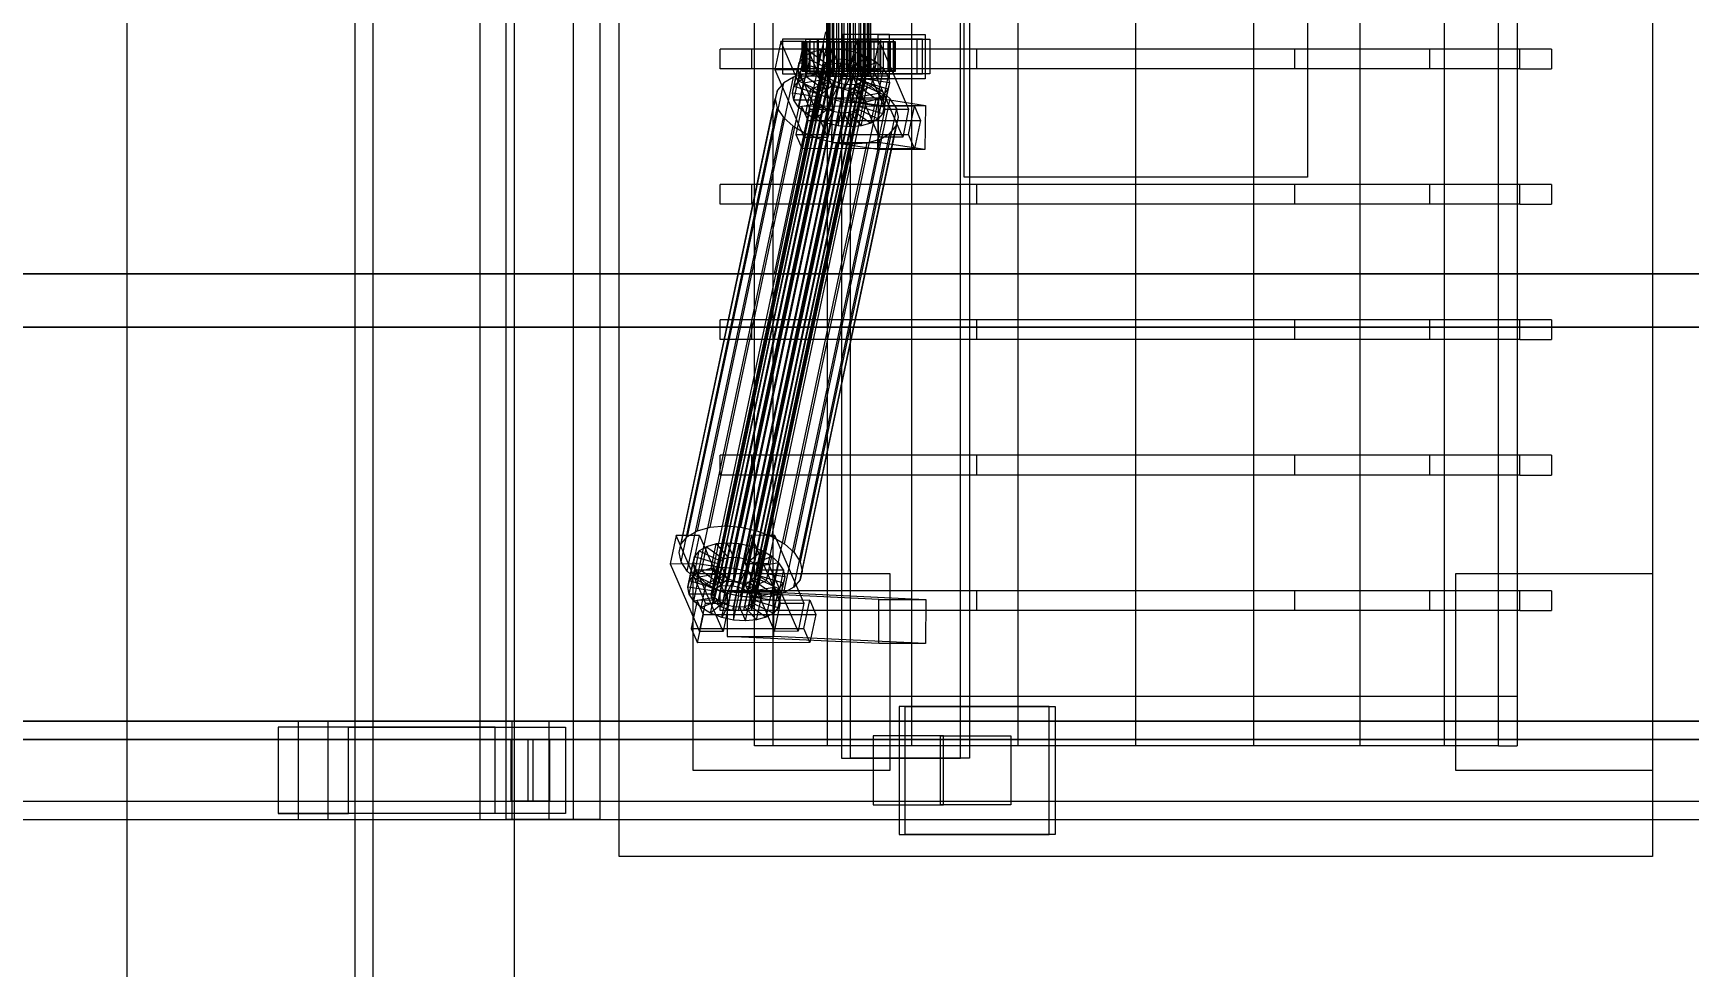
# Model space of a CAD drawing. Header units: millimetres. Extents: x -1970 to 34302, y -65268 to 6837.
# Drawn here: x 9081 to 9754, y -18510 to -18130 of the extents above; entities that cross this region are included whole.
import ezdxf

# ---------------------------------------------------------------- set-up
doc = ezdxf.new("R2010")
doc.units = ezdxf.units.MM
for name, color, linetype, lineweight in [('COTAS_O', 1, 'Continuous', 0), ('superior_C01', 7, 'Continuous', 0), ('superior_mezcladora', 7, 'Continuous', 0)]:
    doc.layers.add(name, color=color, linetype=linetype, lineweight=lineweight)
doc.dimstyles.new('R19_100', dxfattribs={"dimtxt": 250, "dimasz": 150, "dimexe": 150, "dimexo": 80, "dimgap": 100, "dimtad": 1, "dimtih": 1, "dimtoh": 1, "dimdsep": 46, "dimcen": 0.09, "dimadec": 0, "dimazin": 0, "dimtfac": 1, "dimtdec": 4, "dimtofl": 0, "dimtmove": 0, "dimatfit": 3, "dimfxl": 1, "dimtolj": 1, "dimtzin": 0, "dimarcsym": 0})

# ---------------------------------------------------------------- blocks, each defined once
blk = doc.blocks.new('*D29')
at = {"layer": 'COTAS_O', "color": 0, "lineweight": -2, "transparency": 16777216}
for p, q in [((10489.53, -17350), (9719.53, -17350)), ((9869.53, -18500), (9869.53, -17500)), ((10489.53, -18650), (9719.53, -18650))]:
    blk.add_line(p, q, dxfattribs=at)
at = {"layer": 'COTAS_O', "color": 0, "transparency": 16777216}
for points in [[(9844.53, -17500), (9894.53, -17500), (9869.53, -17350)], [(9844.53, -18500), (9894.53, -18500), (9869.53, -18650)]]:
    blk.add_solid(points, dxfattribs=at)
at = {"layer": 'Defpoints', "color": 0, "transparency": 16777216}
for p in [(9869.53, -17350), (10569.53, -17350), (10569.53, -18650)]:
    blk.add_point(p, dxfattribs=at)

msp = doc.modelspace()

# ---------------------------------------------------------------- linework, layer by layer
at = {"layer": 'superior_C01'}
for p, q in [((9262.874, -17550), (9262.874, -18450)), ((9273.527, -18450), (9273.527, -17550)), ((9300.976, -18450), (9300.976, -17550)), ((9311.629, -17550), (9311.629, -18450)), ((9409.864, -17575), (9409.864, -18425)), ((9413.516, -18425), (9413.516, -17575)), ((9458.254, -18425), (9458.254, -17575)), ((9461.906, -17575), (9461.906, -18425)), ((9403.884, -18148), (9403.884, -17852)), ((9404.08, -18148), (9404.08, -17852)), ((9404.301, -18148), (9404.301, -17852)), ((9404.875, -18148), (9404.875, -17852)), ((9405.302, -18148), (9405.302, -17852)), ((9406.215, -18148), (9406.215, -17852)), ((9406.819, -18148), (9406.819, -17852)), ((9408.009, -18148), (9408.009, -17852)), ((9408.749, -18148), (9408.749, -17852)), ((9410.135, -18148), (9410.135, -17852)), ((9410.96, -18148), (9410.96, -17852)), ((9412.447, -18148), (9412.447, -17852)), ((9413.301, -18148), (9413.301, -17852)), ((9414.788, -18148), (9414.788, -17852)), ((9415.614, -18148), (9415.614, -17852)), ((9416.999, -18148), (9416.999, -17852)), ((9417.739, -18148), (9417.739, -17852)), ((9418.929, -18148), (9418.929, -17852)), ((9419.533, -18148), (9419.533, -17852)), ((9420.446, -18148), (9420.446, -17852)), ((9420.873, -18148), (9420.873, -17852)), ((9421.447, -17852), (9421.447, -18148)), ((9421.668, -18148), (9421.668, -17852)), ((9421.864, -18148), (9421.864, -17852)), ((9403.327, -18130), (9382.488, -18228.298)), ((9384.305, -18228.298), (9405.143, -18130)), ((9385.168, -18133.859), (9382.737, -18145.327)), ((9394.694, -18133.847), (9385.168, -18133.859)), ((9397.167, -18161.391), (9385.168, -18133.859)), ((9395.395, -18133), (9385.87, -18133)), ((9385.87, -18133), (9385.87, -18147)), ((9400.48, -18133), (9385.87, -18133)), ((9392.262, -18145.315), (9394.694, -18133.847)), ((9394.309, -18134), (9393.896, -18134)), ((9393.896, -18134), (9403.884, -18134)), ((9393.896, -18146), (9393.896, -18134)), ((9393.896, -18134), (9394.776, -18134)), ((9395.987, -18134), (9394.309, -18134)), ((9394.309, -18134), (9404.08, -18134)), ((9394.309, -18146), (9394.309, -18134)), ((9394.694, -18133.847), (9406.693, -18161.379)), ((9394.776, -18134), (9404.301, -18134)), ((9394.776, -18146), (9394.776, -18134)), ((9394.776, -18134), (9396.889, -18134)), ((9395.395, -18147), (9395.395, -18133)), ((9395.395, -18133), (9410.006, -18133)), ((9398.817, -18134), (9395.987, -18134)), ((9395.987, -18134), (9404.875, -18134)), ((9395.987, -18146), (9395.987, -18134)), ((9396.889, -18134), (9405.302, -18134)), ((9396.889, -18146), (9396.889, -18134)), ((9396.889, -18134), (9400.092, -18134)), ((9442.736, -18133), (9397.014, -18133)), ((9397.014, -18133), (9397.014, -18147)), ((9400.057, -18133), (9397.014, -18133)), ((9402.604, -18134), (9398.817, -18134)), ((9398.817, -18134), (9406.215, -18134)), ((9398.817, -18146), (9398.817, -18134)), ((9400.057, -18147), (9400.057, -18133)), ((9400.057, -18133), (9445.78, -18133)), ((9400.092, -18134), (9406.819, -18134)), ((9400.092, -18146), (9400.092, -18134)), ((9400.092, -18134), (9404.166, -18134)), ((9400.48, -18147), (9400.48, -18133)), ((9400.48, -18133), (9410.006, -18133)), ((9405.998, -18136.948), (9401.476, -18137.325)), ((9407.091, -18134), (9402.604, -18134)), ((9402.604, -18134), (9408.009, -18134)), ((9402.604, -18146), (9402.604, -18134)), ((9403.884, -18134), (9404.08, -18134)), ((9403.884, -18134), (9403.884, -18146)), ((9404.301, -18134), (9403.884, -18134)), ((9403.914, -18146.777), (9405.998, -18136.948)), ((9404.08, -18134), (9404.875, -18134)), ((9404.08, -18134), (9404.08, -18146)), ((9404.166, -18134), (9408.749, -18134)), ((9404.166, -18146), (9404.166, -18134)), ((9404.166, -18134), (9408.833, -18134)), ((9404.301, -18134), (9404.301, -18146)), ((9405.302, -18134), (9404.301, -18134)), ((9404.875, -18134), (9406.215, -18134)), ((9404.875, -18134), (9404.875, -18146)), ((9405.302, -18134), (9405.302, -18146)), ((9406.819, -18134), (9405.302, -18134)), ((9410.844, -18137.313), (9405.998, -18136.948)), ((9405.998, -18136.948), (9408.498, -18142.683)), ((9406.215, -18134), (9408.009, -18134)), ((9406.215, -18134), (9406.215, -18146)), ((9406.819, -18134), (9406.819, -18146)), ((9408.749, -18134), (9406.819, -18134)), ((9411.972, -18134), (9407.091, -18134)), ((9407.091, -18134), (9410.135, -18134)), ((9407.091, -18146), (9407.091, -18134)), ((9408.009, -18134), (9410.135, -18134)), ((9408.009, -18134), (9408.009, -18146)), ((9408.749, -18134), (9408.749, -18146)), ((9410.96, -18134), (9408.749, -18134)), ((9408.76, -18147.143), (9410.844, -18137.313)), ((9408.833, -18134), (9410.96, -18134)), ((9408.833, -18146), (9408.833, -18134)), ((9408.833, -18134), (9413.776, -18134)), ((9410.006, -18133), (9410.006, -18147)), ((9410.135, -18134), (9412.447, -18134)), ((9410.135, -18134), (9410.135, -18146)), ((9429.4, -18131), (9410.349, -18131)), ((9410.349, -18131), (9410.349, -18149)), ((9424.838, -18131), (9410.349, -18131)), ((9410.844, -18137.313), (9410.793, -18142.856)), ((9415.683, -18138.396), (9410.844, -18137.313)), ((9410.96, -18134), (9410.96, -18146)), ((9413.301, -18134), (9410.96, -18134)), ((9416.915, -18134), (9411.972, -18134)), ((9411.972, -18134), (9412.447, -18134)), ((9411.972, -18146), (9411.972, -18134)), ((9412.447, -18134), (9414.788, -18134)), ((9412.447, -18134), (9412.447, -18146)), ((9415.65, -18133.821), (9413.219, -18145.289)), ((9413.776, -18134), (9413.301, -18134)), ((9413.301, -18134), (9413.301, -18146)), ((9415.614, -18134), (9413.301, -18134)), ((9413.776, -18146), (9413.776, -18134)), ((9413.776, -18134), (9418.657, -18134)), ((9416.915, -18134), (9414.788, -18134)), ((9414.788, -18134), (9416.999, -18134)), ((9414.788, -18134), (9414.788, -18146)), ((9418.657, -18134), (9415.614, -18134)), ((9415.614, -18134), (9415.614, -18146)), ((9417.739, -18134), (9415.614, -18134)), ((9425.175, -18133.809), (9415.65, -18133.821)), ((9427.649, -18161.353), (9415.65, -18133.821)), ((9425.877, -18133), (9416.352, -18133)), ((9416.352, -18133), (9416.352, -18147)), ((9430.962, -18133), (9416.352, -18133)), ((9421.582, -18134), (9416.915, -18134)), ((9416.915, -18146), (9416.915, -18134)), ((9421.582, -18134), (9416.999, -18134)), ((9416.999, -18134), (9418.929, -18134)), ((9416.999, -18134), (9416.999, -18146)), ((9423.145, -18134), (9417.739, -18134)), ((9417.739, -18134), (9417.739, -18146)), ((9419.533, -18134), (9417.739, -18134)), ((9418.657, -18146), (9418.657, -18134)), ((9418.657, -18134), (9423.145, -18134)), ((9425.656, -18134), (9418.929, -18134)), ((9418.929, -18134), (9420.446, -18134)), ((9418.929, -18134), (9418.929, -18146)), ((9426.932, -18134), (9419.533, -18134)), ((9419.533, -18134), (9419.533, -18146)), ((9420.873, -18134), (9419.533, -18134)), ((9428.859, -18134), (9420.446, -18134)), ((9420.446, -18134), (9421.447, -18134)), ((9420.446, -18134), (9420.446, -18146)), ((9429.761, -18134), (9420.873, -18134)), ((9420.873, -18134), (9420.873, -18146)), ((9421.668, -18134), (9420.873, -18134)), ((9421.447, -18134), (9430.973, -18134)), ((9421.447, -18146), (9421.447, -18134)), ((9421.447, -18134), (9421.864, -18134)), ((9425.656, -18134), (9421.582, -18134)), ((9421.582, -18146), (9421.582, -18134)), ((9431.44, -18134), (9421.668, -18134)), ((9421.668, -18134), (9421.668, -18146)), ((9421.864, -18134), (9421.668, -18134)), ((9431.853, -18134), (9421.864, -18134)), ((9421.864, -18134), (9421.864, -18146)), ((9422.744, -18145.277), (9425.175, -18133.809)), ((9423.145, -18146), (9423.145, -18134)), ((9423.145, -18134), (9426.932, -18134)), ((9424.838, -18149), (9424.838, -18131)), ((9424.838, -18131), (9443.889, -18131)), ((9425.175, -18133.809), (9437.174, -18161.341)), ((9428.859, -18134), (9425.656, -18134)), ((9425.656, -18146), (9425.656, -18134)), ((9425.877, -18147), (9425.877, -18133)), ((9425.877, -18133), (9440.487, -18133)), ((9426.932, -18146), (9426.932, -18134)), ((9426.932, -18134), (9429.761, -18134)), ((9430.973, -18134), (9428.859, -18134)), ((9428.859, -18146), (9428.859, -18134)), ((9429.4, -18149), (9429.4, -18131)), ((9429.4, -18131), (9443.889, -18131)), ((9429.761, -18146), (9429.761, -18134)), ((9429.761, -18134), (9431.44, -18134)), ((9430.962, -18147), (9430.962, -18133)), ((9430.962, -18133), (9440.487, -18133)), ((9430.973, -18134), (9430.973, -18146)), ((9431.853, -18134), (9430.973, -18134)), ((9431.44, -18146), (9431.44, -18134)), ((9431.44, -18134), (9431.853, -18134)), ((9431.853, -18146), (9431.853, -18134)), ((9440.487, -18133), (9440.487, -18147)), ((9442.736, -18147), (9442.736, -18133)), ((9442.736, -18133), (9445.78, -18133)), ((9443.889, -18131), (9443.889, -18149)), ((9445.78, -18133), (9445.78, -18147)), ((9357.223, -18357.434), (9402.546, -18143.635)), ((9358.119, -18356.363), (9403.442, -18142.565)), ((9359.537, -18355.541), (9404.86, -18141.742)), ((9361.38, -18355.022), (9406.703, -18141.224)), ((9363.522, -18354.844), (9408.845, -18141.045)), ((9365.818, -18355.017), (9411.141, -18141.218)), ((9368.11, -18355.53), (9413.433, -18141.731)), ((9370.243, -18356.348), (9415.566, -18142.549)), ((9372.071, -18357.415), (9417.394, -18143.617)), ((9390.615, -18152.246), (9392.699, -18142.416)), ((9392.699, -18142.416), (9392.036, -18145.047)), ((9392.508, -18149.985), (9394.591, -18140.156)), ((9394.591, -18140.156), (9392.699, -18142.416)), ((9392.699, -18142.416), (9402.198, -18145.274)), ((9397.585, -18138.419), (9394.591, -18140.156)), ((9394.591, -18140.156), (9403.095, -18144.203)), ((9395.501, -18148.249), (9397.585, -18138.419)), ((9401.476, -18137.325), (9397.585, -18138.419)), ((9397.585, -18138.419), (9404.513, -18143.38)), ((9399.392, -18147.155), (9401.476, -18137.325)), ((9401.476, -18137.325), (9406.356, -18142.862)), ((9402.546, -18143.635), (9402.232, -18144.881)), ((9404.513, -18143.38), (9402.429, -18153.21)), ((9403.442, -18142.565), (9402.546, -18143.635)), ((9403.095, -18144.203), (9404.513, -18143.38)), ((9404.86, -18141.742), (9403.442, -18142.565)), ((9406.356, -18142.862), (9404.272, -18152.692)), ((9404.513, -18143.38), (9406.356, -18142.862)), ((9406.703, -18141.224), (9404.86, -18141.742)), ((9406.356, -18142.862), (9408.498, -18142.683)), ((9408.498, -18142.683), (9406.414, -18152.513)), ((9408.845, -18141.045), (9406.703, -18141.224)), ((9408.498, -18142.683), (9410.793, -18142.856)), ((9410.793, -18142.856), (9408.709, -18152.686)), ((9411.141, -18141.218), (9408.845, -18141.045)), ((9410.793, -18142.856), (9413.086, -18143.369)), ((9413.086, -18143.369), (9411.002, -18153.199)), ((9413.433, -18141.731), (9411.141, -18141.218)), ((9415.683, -18138.396), (9413.086, -18143.369)), ((9413.086, -18143.369), (9415.219, -18144.188)), ((9415.566, -18142.549), (9413.433, -18141.731)), ((9413.6, -18148.226), (9415.683, -18138.396)), ((9420.187, -18140.123), (9415.219, -18144.188)), ((9417.394, -18143.617), (9415.566, -18142.549)), ((9420.187, -18140.123), (9415.683, -18138.396)), ((9424.046, -18142.377), (9417.047, -18145.255)), ((9418.793, -18144.861), (9417.394, -18143.617)), ((9418.103, -18149.953), (9420.187, -18140.123)), ((9424.046, -18142.377), (9420.187, -18140.123)), ((9421.963, -18152.207), (9424.046, -18142.377)), ((9427, -18145.003), (9424.046, -18142.377)), ((9347.3, -18334.981), (9386.371, -18150.672)), ((9351.301, -18332.659), (9390.373, -18148.35)), ((9356.502, -18331.197), (9395.574, -18146.887)), ((9356.909, -18358.68), (9402.232, -18144.881)), ((9357.199, -18360.017), (9402.522, -18146.218)), ((9358.073, -18361.352), (9403.396, -18147.554)), ((9359.473, -18362.596), (9404.795, -18148.798)), ((9361.301, -18363.664), (9406.624, -18149.865)), ((9362.548, -18330.692), (9401.62, -18146.383)), ((9363.434, -18364.482), (9408.757, -18150.683)), ((9369.027, -18331.181), (9408.098, -18146.872)), ((9372.007, -18364.471), (9417.33, -18150.672)), ((9373.425, -18363.648), (9418.748, -18149.85)), ((9373.471, -18358.659), (9418.793, -18144.861)), ((9374.321, -18362.578), (9419.644, -18148.779)), ((9419.668, -18146.196), (9374.345, -18359.995)), ((9374.635, -18361.332), (9419.958, -18147.533)), ((9375.496, -18332.629), (9414.568, -18148.32)), ((9381.516, -18334.938), (9420.588, -18150.629)), ((9382.737, -18145.327), (9392.262, -18145.315)), ((9382.737, -18145.327), (9394.736, -18172.859)), ((9386.371, -18150.672), (9383.841, -18153.694)), ((9385.87, -18147), (9395.395, -18147)), ((9385.87, -18147), (9400.48, -18147)), ((9390.373, -18148.35), (9386.371, -18150.672)), ((9389.953, -18154.877), (9392.036, -18145.047)), ((9395.574, -18146.887), (9390.373, -18148.35)), ((9390.565, -18157.698), (9392.649, -18147.868)), ((9390.615, -18152.246), (9392.508, -18149.985)), ((9392.036, -18145.047), (9401.884, -18146.52)), ((9392.036, -18145.047), (9392.649, -18147.868)), ((9404.262, -18172.847), (9392.262, -18145.315)), ((9392.411, -18160.518), (9394.495, -18150.688)), ((9392.508, -18149.985), (9395.501, -18148.249)), ((9401.011, -18154.033), (9392.508, -18149.985)), ((9392.649, -18147.868), (9402.175, -18147.856)), ((9392.649, -18147.868), (9394.495, -18150.688)), ((9403.884, -18146), (9393.896, -18146)), ((9393.896, -18146), (9394.309, -18146)), ((9394.776, -18146), (9393.896, -18146)), ((9404.08, -18146), (9394.309, -18146)), ((9394.309, -18146), (9395.987, -18146)), ((9394.495, -18150.688), (9403.049, -18149.192)), ((9394.495, -18150.688), (9397.449, -18153.314)), ((9404.301, -18146), (9394.776, -18146)), ((9396.889, -18146), (9394.776, -18146)), ((9410.006, -18147), (9395.395, -18147)), ((9395.501, -18148.249), (9399.392, -18147.155)), ((9402.429, -18153.21), (9395.501, -18148.249)), ((9401.62, -18146.383), (9395.574, -18146.887)), ((9404.875, -18146), (9395.987, -18146)), ((9395.987, -18146), (9398.817, -18146)), ((9405.302, -18146), (9396.889, -18146)), ((9400.092, -18146), (9396.889, -18146)), ((9397.014, -18147), (9442.736, -18147)), ((9397.014, -18147), (9400.057, -18147)), ((9397.449, -18153.314), (9404.448, -18150.436)), ((9406.215, -18146), (9398.817, -18146)), ((9398.817, -18146), (9402.604, -18146)), ((9399.392, -18147.155), (9403.914, -18146.777)), ((9404.272, -18152.692), (9399.392, -18147.155)), ((9401.884, -18146.52), (9399.801, -18156.35)), ((9445.78, -18147), (9400.057, -18147)), ((9402.175, -18147.856), (9400.091, -18157.686)), ((9406.819, -18146), (9400.092, -18146)), ((9404.166, -18146), (9400.092, -18146)), ((9402.198, -18145.274), (9400.114, -18155.103)), ((9410.006, -18147), (9400.48, -18147)), ((9403.049, -18149.192), (9400.965, -18159.022)), ((9403.095, -18144.203), (9401.011, -18154.033)), ((9408.098, -18146.872), (9401.62, -18146.383)), ((9401.884, -18146.52), (9402.198, -18145.274)), ((9402.175, -18147.856), (9401.884, -18146.52)), ((9403.049, -18149.192), (9402.175, -18147.856)), ((9402.198, -18145.274), (9403.095, -18144.203)), ((9402.232, -18144.881), (9402.522, -18146.218)), ((9404.448, -18150.436), (9402.364, -18160.266)), ((9402.522, -18146.218), (9403.396, -18147.554)), ((9408.009, -18146), (9402.604, -18146)), ((9402.604, -18146), (9407.091, -18146)), ((9404.448, -18150.436), (9403.049, -18149.192)), ((9403.396, -18147.554), (9404.795, -18148.798)), ((9404.08, -18146), (9403.884, -18146)), ((9403.884, -18146), (9404.301, -18146)), ((9404.301, -18148), (9403.884, -18148)), ((9403.884, -18148), (9404.08, -18148)), ((9406.414, -18152.513), (9403.914, -18146.777)), ((9403.914, -18146.777), (9408.76, -18147.143)), ((9404.875, -18146), (9404.08, -18146)), ((9404.08, -18148), (9404.875, -18148)), ((9408.749, -18146), (9404.166, -18146)), ((9408.833, -18146), (9404.166, -18146)), ((9404.301, -18146), (9405.302, -18146)), ((9405.302, -18148), (9404.301, -18148)), ((9406.276, -18151.503), (9404.448, -18150.436)), ((9404.795, -18148.798), (9406.624, -18149.865)), ((9406.215, -18146), (9404.875, -18146)), ((9404.875, -18148), (9406.215, -18148)), ((9405.302, -18146), (9406.819, -18146)), ((9406.819, -18148), (9405.302, -18148)), ((9408.009, -18146), (9406.215, -18146)), ((9406.215, -18148), (9408.009, -18148)), ((9406.624, -18149.865), (9408.757, -18150.683)), ((9406.819, -18146), (9408.749, -18146)), ((9408.749, -18148), (9406.819, -18148)), ((9410.135, -18146), (9407.091, -18146)), ((9407.091, -18146), (9411.972, -18146)), ((9410.135, -18146), (9408.009, -18146)), ((9408.009, -18148), (9410.135, -18148)), ((9414.568, -18148.32), (9408.098, -18146.872)), ((9408.709, -18152.686), (9408.76, -18147.143)), ((9408.749, -18146), (9410.96, -18146)), ((9410.96, -18148), (9408.749, -18148)), ((9408.757, -18150.683), (9411.049, -18151.196)), ((9408.76, -18147.143), (9413.6, -18148.226)), ((9410.96, -18146), (9408.833, -18146)), ((9413.776, -18146), (9408.833, -18146)), ((9412.447, -18146), (9410.135, -18146)), ((9410.135, -18148), (9412.447, -18148)), ((9410.349, -18149), (9429.4, -18149)), ((9424.838, -18149), (9410.349, -18149)), ((9410.96, -18146), (9413.301, -18146)), ((9413.301, -18148), (9410.96, -18148)), ((9411.002, -18153.199), (9413.6, -18148.226)), ((9412.447, -18146), (9411.972, -18146)), ((9411.972, -18146), (9416.915, -18146)), ((9414.788, -18146), (9412.447, -18146)), ((9412.447, -18148), (9414.788, -18148)), ((9415.219, -18144.188), (9413.135, -18154.017)), ((9413.135, -18154.017), (9418.103, -18149.953)), ((9413.219, -18145.289), (9422.744, -18145.277)), ((9413.219, -18145.289), (9425.218, -18172.821)), ((9413.301, -18146), (9413.776, -18146)), ((9413.301, -18146), (9415.614, -18146)), ((9415.614, -18148), (9413.301, -18148)), ((9413.6, -18148.226), (9418.103, -18149.953)), ((9418.657, -18146), (9413.776, -18146)), ((9420.588, -18150.629), (9414.568, -18148.32)), ((9416.999, -18146), (9414.788, -18146)), ((9414.788, -18146), (9416.915, -18146)), ((9414.788, -18148), (9416.999, -18148)), ((9417.047, -18145.255), (9414.963, -18155.085)), ((9415.219, -18144.188), (9417.047, -18145.255)), ((9415.487, -18151.191), (9417.33, -18150.672)), ((9415.614, -18146), (9418.657, -18146)), ((9415.614, -18146), (9417.739, -18146)), ((9417.739, -18148), (9415.614, -18148)), ((9416.352, -18147), (9425.877, -18147)), ((9416.352, -18147), (9430.962, -18147)), ((9418.446, -18146.499), (9416.362, -18156.329)), ((9416.915, -18146), (9421.582, -18146)), ((9418.929, -18146), (9416.999, -18146)), ((9416.999, -18146), (9421.582, -18146)), ((9416.999, -18148), (9418.929, -18148)), ((9417.047, -18145.255), (9418.446, -18146.499)), ((9419.297, -18150.417), (9417.213, -18160.247)), ((9417.237, -18157.665), (9419.321, -18147.835)), ((9417.33, -18150.672), (9418.748, -18149.85)), ((9419.611, -18149.171), (9417.527, -18159.001)), ((9417.739, -18146), (9423.145, -18146)), ((9417.739, -18146), (9419.533, -18146)), ((9419.533, -18148), (9417.739, -18148)), ((9418.103, -18149.953), (9421.963, -18152.207)), ((9419.297, -18150.417), (9418.4, -18151.488)), ((9427, -18145.003), (9418.446, -18146.499)), ((9418.446, -18146.499), (9419.321, -18147.835)), ((9423.145, -18146), (9418.657, -18146)), ((9418.748, -18149.85), (9419.644, -18148.779)), ((9419.668, -18146.196), (9418.793, -18144.861)), ((9420.446, -18146), (9418.929, -18146)), ((9418.929, -18146), (9425.656, -18146)), ((9418.929, -18148), (9420.446, -18148)), ((9419.611, -18149.171), (9419.297, -18150.417)), ((9428.796, -18153.275), (9419.297, -18150.417)), ((9419.321, -18147.835), (9428.846, -18147.823)), ((9419.321, -18147.835), (9419.611, -18149.171)), ((9419.533, -18146), (9426.932, -18146)), ((9419.533, -18146), (9420.873, -18146)), ((9420.873, -18148), (9419.533, -18148)), ((9429.459, -18150.644), (9419.611, -18149.171)), ((9419.644, -18148.779), (9419.958, -18147.533)), ((9419.958, -18147.533), (9419.668, -18146.196)), ((9421.447, -18146), (9420.446, -18146)), ((9420.446, -18146), (9428.859, -18146)), ((9420.446, -18148), (9421.447, -18148)), ((9425.748, -18153.641), (9420.588, -18150.629)), ((9420.873, -18146), (9429.761, -18146)), ((9420.873, -18146), (9421.668, -18146)), ((9421.668, -18148), (9420.873, -18148)), ((9430.973, -18146), (9421.447, -18146)), ((9421.864, -18146), (9421.447, -18146)), ((9421.447, -18148), (9421.864, -18148)), ((9421.582, -18146), (9425.656, -18146)), ((9421.668, -18146), (9431.44, -18146)), ((9421.668, -18146), (9421.864, -18146)), ((9421.864, -18148), (9421.668, -18148)), ((9421.864, -18146), (9431.853, -18146)), ((9434.743, -18172.809), (9422.744, -18145.277)), ((9426.932, -18146), (9423.145, -18146)), ((9443.889, -18149), (9424.838, -18149)), ((9424.916, -18154.833), (9427, -18145.003)), ((9425.656, -18146), (9428.859, -18146)), ((9440.487, -18147), (9425.877, -18147)), ((9428.846, -18147.823), (9426.762, -18157.653)), ((9429.761, -18146), (9426.932, -18146)), ((9428.846, -18147.823), (9427, -18145.003)), ((9427.375, -18160.474), (9429.459, -18150.644)), ((9428.796, -18153.275), (9429.459, -18150.644)), ((9429.459, -18150.644), (9428.846, -18147.823)), ((9428.859, -18146), (9430.973, -18146)), ((9443.889, -18149), (9429.4, -18149)), ((9431.44, -18146), (9429.761, -18146)), ((9440.487, -18147), (9430.962, -18147)), ((9430.973, -18146), (9431.853, -18146)), ((9431.853, -18146), (9431.44, -18146)), ((9445.78, -18147), (9442.736, -18147)), ((9343.884, -18341.52), (9382.955, -18157.211)), ((9344.77, -18338.003), (9383.841, -18153.694)), ((9365.726, -18364.995), (9411.049, -18151.196)), ((9368.022, -18365.168), (9413.345, -18151.369)), ((9370.164, -18364.989), (9415.487, -18151.191)), ((9383.841, -18153.694), (9382.955, -18157.211)), ((9382.955, -18157.211), (9383.774, -18160.982)), ((9386.676, -18337.95), (9425.748, -18153.641)), ((9389.953, -18154.877), (9390.615, -18152.246)), ((9399.801, -18156.35), (9389.953, -18154.877)), ((9390.565, -18157.698), (9389.953, -18154.877)), ((9400.114, -18155.103), (9390.615, -18152.246)), ((9390.625, -18341.461), (9429.696, -18157.152)), ((9395.365, -18163.144), (9397.449, -18153.314)), ((9397.449, -18153.314), (9401.309, -18155.567)), ((9399.225, -18165.397), (9401.309, -18155.567)), ((9400.114, -18155.103), (9399.801, -18156.35)), ((9399.801, -18156.35), (9400.091, -18157.686)), ((9401.011, -18154.033), (9400.114, -18155.103)), ((9402.429, -18153.21), (9401.011, -18154.033)), ((9401.309, -18155.567), (9406.276, -18151.503)), ((9401.309, -18155.567), (9405.812, -18157.295)), ((9404.272, -18152.692), (9402.429, -18153.21)), ((9403.728, -18167.125), (9405.812, -18157.295)), ((9406.276, -18151.503), (9404.193, -18161.333)), ((9406.414, -18152.513), (9404.272, -18152.692)), ((9406.056, -18156.962), (9405.804, -18174.943)), ((9405.812, -18157.295), (9408.41, -18152.321)), ((9405.812, -18157.295), (9410.651, -18158.378)), ((9425.107, -18156.962), (9406.056, -18156.962)), ((9424.958, -18159.83), (9406.056, -18156.962)), ((9408.41, -18152.321), (9406.276, -18151.503)), ((9408.41, -18152.321), (9406.326, -18162.151)), ((9408.709, -18152.686), (9406.414, -18152.513)), ((9410.702, -18152.835), (9408.41, -18152.321)), ((9410.702, -18152.835), (9408.618, -18162.664)), ((9411.002, -18153.199), (9408.709, -18152.686)), ((9410.651, -18158.378), (9410.702, -18152.835)), ((9412.997, -18153.008), (9410.702, -18152.835)), ((9412.997, -18153.008), (9410.914, -18162.837)), ((9413.135, -18154.017), (9411.002, -18153.199)), ((9411.049, -18151.196), (9413.345, -18151.369)), ((9415.14, -18152.829), (9412.997, -18153.008)), ((9415.497, -18158.743), (9412.997, -18153.008)), ((9415.14, -18152.829), (9413.056, -18162.659)), ((9414.963, -18155.085), (9413.135, -18154.017)), ((9413.345, -18151.369), (9415.487, -18151.191)), ((9416.982, -18152.311), (9414.899, -18162.14)), ((9414.963, -18155.085), (9421.963, -18152.207)), ((9416.362, -18156.329), (9414.963, -18155.085)), ((9416.982, -18152.311), (9415.14, -18152.829)), ((9420.02, -18158.366), (9415.14, -18152.829)), ((9418.4, -18151.488), (9416.317, -18161.318)), ((9416.362, -18156.329), (9424.916, -18154.833)), ((9417.237, -18157.665), (9416.362, -18156.329)), ((9418.4, -18151.488), (9416.982, -18152.311)), ((9423.91, -18157.272), (9416.982, -18152.311)), ((9426.904, -18155.535), (9418.4, -18151.488)), ((9420.02, -18158.366), (9423.91, -18157.272)), ((9421.826, -18167.102), (9423.91, -18157.272)), ((9421.963, -18152.207), (9424.916, -18154.833)), ((9423.91, -18157.272), (9426.904, -18155.535)), ((9424.82, -18165.365), (9426.904, -18155.535)), ((9424.854, -18174.943), (9425.107, -18156.962)), ((9424.916, -18154.833), (9426.762, -18157.653)), ((9425.107, -18156.962), (9444.009, -18159.83)), ((9429.696, -18157.152), (9425.748, -18153.641)), ((9426.712, -18163.105), (9428.796, -18153.275)), ((9426.904, -18155.535), (9428.796, -18153.275)), ((9432.164, -18160.922), (9429.696, -18157.152)), ((9344.703, -18345.291), (9383.774, -18160.982)), ((9383.774, -18160.982), (9386.242, -18164.752)), ((9400.091, -18157.686), (9390.565, -18157.698)), ((9392.411, -18160.518), (9390.565, -18157.698)), ((9393.81, -18160.247), (9391.379, -18171.715)), ((9400.965, -18159.022), (9392.411, -18160.518)), ((9395.365, -18163.144), (9392.411, -18160.518)), ((9432.164, -18160.922), (9393.093, -18345.231)), ((9439.532, -18160.19), (9393.81, -18160.247)), ((9396.309, -18165.983), (9393.81, -18160.247)), ((9394.736, -18172.859), (9397.167, -18161.391)), ((9402.364, -18160.266), (9395.365, -18163.144)), ((9399.225, -18165.397), (9395.365, -18163.144)), ((9397.167, -18161.391), (9406.693, -18161.379)), ((9404.193, -18161.333), (9399.225, -18165.397)), ((9400.091, -18157.686), (9400.965, -18159.022)), ((9400.965, -18159.022), (9402.364, -18160.266)), ((9402.364, -18160.266), (9404.193, -18161.333)), ((9406.326, -18162.151), (9403.728, -18167.125)), ((9404.193, -18161.333), (9406.326, -18162.151)), ((9406.693, -18161.379), (9404.262, -18172.847)), ((9406.326, -18162.151), (9408.618, -18162.664)), ((9408.567, -18168.208), (9410.651, -18158.378)), ((9408.618, -18162.664), (9408.567, -18168.208)), ((9408.618, -18162.664), (9410.914, -18162.837)), ((9410.651, -18158.378), (9415.497, -18158.743)), ((9410.914, -18162.837), (9413.056, -18162.659)), ((9410.914, -18162.837), (9413.413, -18168.573)), ((9413.056, -18162.659), (9414.899, -18162.14)), ((9413.056, -18162.659), (9417.936, -18168.196)), ((9413.413, -18168.573), (9415.497, -18158.743)), ((9414.899, -18162.14), (9416.317, -18161.318)), ((9414.899, -18162.14), (9421.826, -18167.102)), ((9415.497, -18158.743), (9420.02, -18158.366)), ((9416.317, -18161.318), (9417.213, -18160.247)), ((9416.317, -18161.318), (9424.82, -18165.365)), ((9417.213, -18160.247), (9417.527, -18159.001)), ((9417.213, -18160.247), (9426.712, -18163.105)), ((9426.762, -18157.653), (9417.237, -18157.665)), ((9417.527, -18159.001), (9417.237, -18157.665)), ((9417.527, -18159.001), (9427.375, -18160.474)), ((9417.936, -18168.196), (9420.02, -18158.366)), ((9424.705, -18177.811), (9424.958, -18159.83)), ((9426.712, -18163.105), (9424.82, -18165.365)), ((9424.958, -18159.83), (9444.009, -18159.83)), ((9425.218, -18172.821), (9427.649, -18161.353)), ((9427.375, -18160.474), (9426.712, -18163.105)), ((9426.762, -18157.653), (9427.375, -18160.474)), ((9427.649, -18161.353), (9437.174, -18161.341)), ((9432.983, -18164.693), (9432.164, -18160.922)), ((9437.174, -18161.341), (9434.743, -18172.809)), ((9437.101, -18171.658), (9439.532, -18160.19)), ((9439.532, -18160.19), (9442.032, -18165.926)), ((9444.009, -18159.83), (9443.756, -18177.811)), ((9347.171, -18349.061), (9386.242, -18164.752)), ((9351.119, -18352.572), (9390.191, -18168.263)), ((9386.242, -18164.752), (9390.191, -18168.263)), ((9390.191, -18168.263), (9395.351, -18171.275)), ((9393.026, -18352.519), (9432.097, -18168.21)), ((9393.878, -18177.451), (9396.309, -18165.983)), ((9393.912, -18349.002), (9432.983, -18164.693)), ((9396.309, -18165.983), (9442.032, -18165.926)), ((9403.728, -18167.125), (9399.225, -18165.397)), ((9408.567, -18168.208), (9403.728, -18167.125)), ((9413.413, -18168.573), (9408.567, -18168.208)), ((9417.936, -18168.196), (9413.413, -18168.573)), ((9421.826, -18167.102), (9417.936, -18168.196)), ((9424.82, -18165.365), (9421.826, -18167.102)), ((9429.567, -18171.232), (9432.097, -18168.21)), ((9432.097, -18168.21), (9432.983, -18164.693)), ((9442.032, -18165.926), (9439.601, -18177.394)), ((9356.279, -18355.584), (9395.351, -18171.275)), ((9362.299, -18357.893), (9401.371, -18173.584)), ((9368.769, -18359.341), (9407.84, -18175.032)), ((9375.247, -18359.83), (9414.319, -18175.521)), ((9381.293, -18359.326), (9420.364, -18175.016)), ((9386.494, -18357.863), (9425.565, -18173.554)), ((9390.496, -18355.541), (9429.567, -18171.232)), ((9391.379, -18171.715), (9437.101, -18171.658)), ((9391.379, -18171.715), (9393.878, -18177.451)), ((9439.601, -18177.394), (9393.878, -18177.451)), ((9404.262, -18172.847), (9394.736, -18172.859)), ((9395.351, -18171.275), (9401.371, -18173.584)), ((9401.371, -18173.584), (9407.84, -18175.032)), ((9405.804, -18174.943), (9424.854, -18174.943)), ((9424.705, -18177.811), (9405.804, -18174.943)), ((9407.84, -18175.032), (9414.319, -18175.521)), ((9414.319, -18175.521), (9420.364, -18175.016)), ((9420.364, -18175.016), (9425.565, -18173.554)), ((9443.756, -18177.811), (9424.854, -18174.943)), ((9434.743, -18172.809), (9425.218, -18172.821)), ((9425.565, -18173.554), (9429.567, -18171.232)), ((9439.601, -18177.394), (9437.101, -18171.658)), ((9443.756, -18177.811), (9424.705, -18177.811)), ((9382.488, -18228.298), (8953.606, -18228.298)), ((8955.423, -18228.298), (9384.305, -18228.298)), ((9382.488, -18228.298), (9384.305, -18228.298)), ((9811.37, -18228.298), (9382.488, -18228.298)), ((9384.305, -18228.298), (9813.187, -18228.298)), ((11044.69, -18250), (2005.168, -18250)), ((2006.698, -18250), (11046.22, -18250)), ((9351.301, -18332.659), (9356.502, -18331.197)), ((9356.502, -18331.197), (9362.548, -18330.692)), ((9362.548, -18330.692), (9369.027, -18331.181)), ((9369.027, -18331.181), (9375.496, -18332.629)), ((9342.624, -18334.551), (9340.192, -18346.02)), ((9352.149, -18334.539), (9342.624, -18334.551)), ((9354.623, -18362.083), (9342.624, -18334.551)), ((9343.884, -18341.52), (9344.77, -18338.003)), ((9344.77, -18338.003), (9347.3, -18334.981)), ((9347.3, -18334.981), (9351.301, -18332.659)), ((9349.718, -18346.008), (9352.149, -18334.539)), ((9355.041, -18339.111), (9352.047, -18340.848)), ((9352.149, -18334.539), (9364.148, -18362.071)), ((9352.957, -18348.941), (9355.041, -18339.111)), ((9358.931, -18338.017), (9355.041, -18339.111)), ((9355.041, -18339.111), (9361.968, -18344.073)), ((9356.847, -18347.847), (9358.931, -18338.017)), ((9363.453, -18337.64), (9358.931, -18338.017)), ((9358.931, -18338.017), (9363.811, -18343.554)), ((9361.37, -18347.47), (9363.453, -18337.64)), ((9368.3, -18338.005), (9363.453, -18337.64)), ((9363.453, -18337.64), (9365.953, -18343.376)), ((9366.216, -18347.835), (9368.3, -18338.005)), ((9368.3, -18338.005), (9368.249, -18343.549)), ((9373.139, -18339.088), (9368.3, -18338.005)), ((9373.139, -18339.088), (9370.541, -18344.062)), ((9373.105, -18334.513), (9370.674, -18345.981)), ((9371.055, -18348.918), (9373.139, -18339.088)), ((9382.631, -18334.501), (9373.105, -18334.513)), ((9385.104, -18362.045), (9373.105, -18334.513)), ((9377.642, -18340.816), (9373.139, -18339.088)), ((9375.496, -18332.629), (9381.516, -18334.938)), ((9380.2, -18345.969), (9382.631, -18334.501)), ((9381.516, -18334.938), (9386.676, -18337.95)), ((9382.631, -18334.501), (9394.63, -18362.033)), ((9386.676, -18337.95), (9390.625, -18341.461)), ((9344.703, -18345.291), (9343.884, -18341.52)), ((9347.171, -18349.061), (9344.703, -18345.291)), ((9347.408, -18355.569), (9349.492, -18345.739)), ((9348.071, -18352.938), (9350.155, -18343.108)), ((9350.155, -18343.108), (9349.492, -18345.739)), ((9349.492, -18345.739), (9359.34, -18347.212)), ((9349.492, -18345.739), (9350.105, -18348.56)), ((9349.963, -18350.678), (9352.047, -18340.848)), ((9352.047, -18340.848), (9350.155, -18343.108)), ((9350.155, -18343.108), (9359.654, -18345.966)), ((9352.047, -18340.848), (9360.55, -18344.895)), ((9360.55, -18344.895), (9358.466, -18354.725)), ((9359.654, -18345.966), (9360.55, -18344.895)), ((9361.968, -18344.073), (9359.884, -18353.902)), ((9360.55, -18344.895), (9361.968, -18344.073)), ((9363.811, -18343.554), (9361.727, -18353.384)), ((9361.968, -18344.073), (9363.811, -18343.554)), ((9363.811, -18343.554), (9365.953, -18343.376)), ((9365.953, -18343.376), (9363.869, -18353.205)), ((9365.953, -18343.376), (9368.249, -18343.549)), ((9368.249, -18343.549), (9366.165, -18353.378)), ((9368.249, -18343.549), (9370.541, -18344.062)), ((9370.541, -18344.062), (9368.457, -18353.892)), ((9370.541, -18344.062), (9372.674, -18344.88)), ((9372.674, -18344.88), (9370.59, -18354.71)), ((9374.503, -18345.947), (9372.419, -18355.777)), ((9377.642, -18340.816), (9372.674, -18344.88)), ((9372.674, -18344.88), (9374.503, -18345.947)), ((9381.502, -18343.069), (9374.503, -18345.947)), ((9374.503, -18345.947), (9375.902, -18347.191)), ((9375.558, -18350.645), (9377.642, -18340.816)), ((9384.456, -18345.695), (9375.902, -18347.191)), ((9381.502, -18343.069), (9377.642, -18340.816)), ((9379.418, -18352.899), (9381.502, -18343.069)), ((9384.456, -18345.695), (9381.502, -18343.069)), ((9382.372, -18355.525), (9384.456, -18345.695)), ((9386.302, -18348.515), (9384.456, -18345.695)), ((9390.625, -18341.461), (9393.093, -18345.231)), ((9393.093, -18345.231), (9393.912, -18349.002)), ((9340.192, -18346.02), (9349.718, -18346.008)), ((9340.192, -18346.02), (9352.192, -18373.551)), ((9351.119, -18352.572), (9347.171, -18349.061)), ((9348.021, -18358.39), (9350.105, -18348.56)), ((9348.071, -18352.938), (9349.963, -18350.678)), ((9361.717, -18373.539), (9349.718, -18346.008)), ((9349.867, -18361.21), (9351.951, -18351.38)), ((9349.963, -18350.678), (9352.957, -18348.941)), ((9358.466, -18354.725), (9349.963, -18350.678)), ((9350.105, -18348.56), (9359.63, -18348.548)), ((9350.105, -18348.56), (9351.951, -18351.38)), ((9356.279, -18355.584), (9351.119, -18352.572)), ((9351.951, -18351.38), (9360.505, -18349.884)), ((9351.951, -18351.38), (9354.904, -18354.006)), ((9352.957, -18348.941), (9356.847, -18347.847)), ((9359.884, -18353.902), (9352.957, -18348.941)), ((9354.904, -18354.006), (9361.904, -18351.128)), ((9356.847, -18347.847), (9361.37, -18347.47)), ((9361.727, -18353.384), (9356.847, -18347.847)), ((9359.34, -18347.212), (9357.256, -18357.042)), ((9359.63, -18348.548), (9357.546, -18358.378)), ((9359.654, -18345.966), (9357.57, -18355.796)), ((9360.505, -18349.884), (9358.421, -18359.714)), ((9358.764, -18356.26), (9363.732, -18352.196)), ((9359.34, -18347.212), (9359.654, -18345.966)), ((9359.63, -18348.548), (9359.34, -18347.212)), ((9360.505, -18349.884), (9359.63, -18348.548)), ((9361.904, -18351.128), (9359.82, -18360.958)), ((9361.904, -18351.128), (9360.505, -18349.884)), ((9363.869, -18353.205), (9361.37, -18347.47)), ((9361.37, -18347.47), (9366.216, -18347.835)), ((9363.732, -18352.196), (9361.648, -18362.025)), ((9363.732, -18352.196), (9361.904, -18351.128)), ((9365.865, -18353.014), (9363.732, -18352.196)), ((9366.165, -18353.378), (9366.216, -18347.835)), ((9366.216, -18347.835), (9371.055, -18348.918)), ((9368.457, -18353.892), (9371.055, -18348.918)), ((9370.59, -18354.71), (9375.558, -18350.645)), ((9370.674, -18345.981), (9380.2, -18345.969)), ((9370.674, -18345.981), (9382.673, -18373.513)), ((9371.055, -18348.918), (9375.558, -18350.645)), ((9375.856, -18352.18), (9373.772, -18362.01)), ((9375.902, -18347.191), (9373.818, -18357.021)), ((9375.856, -18352.18), (9374.438, -18353.003)), ((9376.752, -18351.109), (9374.669, -18360.939)), ((9374.692, -18358.357), (9376.776, -18348.527)), ((9377.066, -18349.863), (9374.982, -18359.693)), ((9375.558, -18350.645), (9379.418, -18352.899)), ((9376.752, -18351.109), (9375.856, -18352.18)), ((9384.359, -18356.228), (9375.856, -18352.18)), ((9375.902, -18347.191), (9376.776, -18348.527)), ((9377.066, -18349.863), (9376.752, -18351.109)), ((9386.252, -18353.967), (9376.752, -18351.109)), ((9376.776, -18348.527), (9386.302, -18348.515)), ((9376.776, -18348.527), (9377.066, -18349.863)), ((9386.914, -18351.336), (9377.066, -18349.863)), ((9392.199, -18373.501), (9380.2, -18345.969)), ((9386.302, -18348.515), (9384.218, -18358.345)), ((9384.83, -18361.166), (9386.914, -18351.336)), ((9386.252, -18353.967), (9386.914, -18351.336)), ((9386.914, -18351.336), (9386.302, -18348.515)), ((9393.026, -18352.519), (9390.496, -18355.541)), ((9393.912, -18349.002), (9393.026, -18352.519)), ((9347.408, -18355.569), (9348.071, -18352.938)), ((9357.256, -18357.042), (9347.408, -18355.569)), ((9348.021, -18358.39), (9347.408, -18355.569)), ((9357.546, -18358.378), (9348.021, -18358.39)), ((9349.867, -18361.21), (9348.021, -18358.39)), ((9357.57, -18355.796), (9348.071, -18352.938)), ((9352.82, -18363.836), (9354.904, -18354.006)), ((9354.904, -18354.006), (9358.764, -18356.26)), ((9362.299, -18357.893), (9356.279, -18355.584)), ((9356.68, -18366.09), (9358.764, -18356.26)), ((9356.909, -18358.68), (9357.223, -18357.434)), ((9357.199, -18360.017), (9356.909, -18358.68)), ((9357.223, -18357.434), (9358.119, -18356.363)), ((9357.57, -18355.796), (9357.256, -18357.042)), ((9357.256, -18357.042), (9357.546, -18358.378)), ((9357.546, -18358.378), (9358.421, -18359.714)), ((9358.466, -18354.725), (9357.57, -18355.796)), ((9358.119, -18356.363), (9359.537, -18355.541)), ((9359.884, -18353.902), (9358.466, -18354.725)), ((9358.764, -18356.26), (9363.267, -18357.987)), ((9359.537, -18355.541), (9361.38, -18355.022)), ((9361.727, -18353.384), (9359.884, -18353.902)), ((9361.183, -18367.817), (9363.267, -18357.987)), ((9361.38, -18355.022), (9363.522, -18354.844)), ((9363.869, -18353.205), (9361.727, -18353.384)), ((9368.769, -18359.341), (9362.299, -18357.893)), ((9363.267, -18357.987), (9365.865, -18353.014)), ((9363.267, -18357.987), (9368.107, -18359.07)), ((9363.424, -18357.646), (9363.347, -18375.644)), ((9382.475, -18357.646), (9363.424, -18357.646)), ((9425.099, -18360.514), (9363.424, -18357.646)), ((9363.522, -18354.844), (9365.818, -18355.017)), ((9365.865, -18353.014), (9363.781, -18362.843)), ((9366.165, -18353.378), (9363.869, -18353.205)), ((9365.818, -18355.017), (9368.11, -18355.53)), ((9368.157, -18353.527), (9365.865, -18353.014)), ((9366.023, -18368.9), (9368.107, -18359.07)), ((9368.157, -18353.527), (9366.074, -18363.357)), ((9368.457, -18353.892), (9366.165, -18353.378)), ((9368.107, -18359.07), (9368.157, -18353.527)), ((9368.107, -18359.07), (9372.953, -18359.436)), ((9368.11, -18355.53), (9370.243, -18356.348)), ((9370.453, -18353.7), (9368.157, -18353.527)), ((9370.453, -18353.7), (9368.369, -18363.53)), ((9370.59, -18354.71), (9368.457, -18353.892)), ((9375.247, -18359.83), (9368.769, -18359.341)), ((9370.243, -18356.348), (9372.071, -18357.415)), ((9372.595, -18353.521), (9370.453, -18353.7)), ((9372.953, -18359.436), (9370.453, -18353.7)), ((9372.595, -18353.521), (9370.511, -18363.351)), ((9372.419, -18355.777), (9370.59, -18354.71)), ((9372.071, -18357.415), (9373.471, -18358.659)), ((9374.438, -18353.003), (9372.354, -18362.833)), ((9372.419, -18355.777), (9379.418, -18352.899)), ((9373.818, -18357.021), (9372.419, -18355.777)), ((9374.438, -18353.003), (9372.595, -18353.521)), ((9377.475, -18359.058), (9372.595, -18353.521)), ((9372.953, -18359.436), (9377.475, -18359.058)), ((9373.471, -18358.659), (9374.345, -18359.995)), ((9373.818, -18357.021), (9382.372, -18355.525)), ((9374.692, -18358.357), (9373.818, -18357.021)), ((9381.366, -18357.964), (9374.438, -18353.003)), ((9384.218, -18358.345), (9374.692, -18358.357)), ((9374.982, -18359.693), (9374.692, -18358.357)), ((9381.293, -18359.326), (9375.247, -18359.83)), ((9375.391, -18368.888), (9377.475, -18359.058)), ((9377.475, -18359.058), (9381.366, -18357.964)), ((9379.282, -18367.794), (9381.366, -18357.964)), ((9379.418, -18352.899), (9382.372, -18355.525)), ((9386.494, -18357.863), (9381.293, -18359.326)), ((9381.366, -18357.964), (9384.359, -18356.228)), ((9382.275, -18366.057), (9384.359, -18356.228)), ((9382.372, -18355.525), (9384.218, -18358.345)), ((9382.398, -18375.644), (9382.475, -18357.646)), ((9382.475, -18357.646), (9444.15, -18360.514)), ((9384.168, -18363.797), (9386.252, -18353.967)), ((9384.218, -18358.345), (9384.83, -18361.166)), ((9384.359, -18356.228), (9386.252, -18353.967)), ((9390.496, -18355.541), (9386.494, -18357.863)), ((9351.265, -18360.939), (9348.834, -18372.408)), ((9358.421, -18359.714), (9349.867, -18361.21)), ((9352.82, -18363.836), (9349.867, -18361.21)), ((9396.988, -18360.882), (9351.265, -18360.939)), ((9353.765, -18366.675), (9351.265, -18360.939)), ((9352.192, -18373.551), (9354.623, -18362.083)), ((9359.82, -18360.958), (9352.82, -18363.836)), ((9356.68, -18366.09), (9352.82, -18363.836)), ((9354.623, -18362.083), (9364.148, -18362.071)), ((9361.648, -18362.025), (9356.68, -18366.09)), ((9361.183, -18367.817), (9356.68, -18366.09)), ((9358.073, -18361.352), (9357.199, -18360.017)), ((9359.473, -18362.596), (9358.073, -18361.352)), ((9358.421, -18359.714), (9359.82, -18360.958)), ((9361.301, -18363.664), (9359.473, -18362.596)), ((9359.82, -18360.958), (9361.648, -18362.025)), ((9363.781, -18362.843), (9361.183, -18367.817)), ((9363.434, -18364.482), (9361.301, -18363.664)), ((9361.648, -18362.025), (9363.781, -18362.843)), ((9364.148, -18362.071), (9361.717, -18373.539)), ((9365.726, -18364.995), (9363.434, -18364.482)), ((9363.781, -18362.843), (9366.074, -18363.357)), ((9368.022, -18365.168), (9365.726, -18364.995)), ((9366.074, -18363.357), (9366.023, -18368.9)), ((9366.074, -18363.357), (9368.369, -18363.53)), ((9370.164, -18364.989), (9368.022, -18365.168)), ((9368.369, -18363.53), (9370.511, -18363.351)), ((9368.369, -18363.53), (9370.869, -18369.265)), ((9372.007, -18364.471), (9370.164, -18364.989)), ((9370.511, -18363.351), (9372.354, -18362.833)), ((9370.511, -18363.351), (9375.391, -18368.888)), ((9370.869, -18369.265), (9372.953, -18359.436)), ((9373.425, -18363.648), (9372.007, -18364.471)), ((9372.354, -18362.833), (9373.772, -18362.01)), ((9372.354, -18362.833), (9379.282, -18367.794)), ((9374.321, -18362.578), (9373.425, -18363.648)), ((9373.772, -18362.01), (9374.669, -18360.939)), ((9373.772, -18362.01), (9382.275, -18366.057)), ((9374.635, -18361.332), (9374.321, -18362.578)), ((9374.345, -18359.995), (9374.635, -18361.332)), ((9374.669, -18360.939), (9374.982, -18359.693)), ((9374.669, -18360.939), (9384.168, -18363.797)), ((9374.982, -18359.693), (9384.83, -18361.166)), ((9382.275, -18366.057), (9379.282, -18367.794)), ((9384.168, -18363.797), (9382.275, -18366.057)), ((9382.673, -18373.513), (9385.104, -18362.045)), ((9384.83, -18361.166), (9384.168, -18363.797)), ((9385.104, -18362.045), (9394.63, -18362.033)), ((9394.63, -18362.033), (9392.199, -18373.501)), ((9394.557, -18372.35), (9396.988, -18360.882)), ((9396.988, -18360.882), (9399.487, -18366.618)), ((9425.021, -18378.512), (9425.099, -18360.514)), ((9425.099, -18360.514), (9444.15, -18360.514)), ((9444.15, -18360.514), (9444.072, -18378.512)), ((9348.834, -18372.408), (9394.557, -18372.35)), ((9348.834, -18372.408), (9351.334, -18378.143)), ((9351.334, -18378.143), (9353.765, -18366.675)), ((9353.765, -18366.675), (9399.487, -18366.618)), ((9366.023, -18368.9), (9361.183, -18367.817)), ((9370.869, -18369.265), (9366.023, -18368.9)), ((9375.391, -18368.888), (9370.869, -18369.265)), ((9379.282, -18367.794), (9375.391, -18368.888)), ((9397.056, -18378.086), (9394.557, -18372.35)), ((9399.487, -18366.618), (9397.056, -18378.086)), ((9397.056, -18378.086), (9351.334, -18378.143)), ((9361.717, -18373.539), (9352.192, -18373.551)), ((9363.347, -18375.644), (9382.398, -18375.644)), ((9425.021, -18378.512), (9363.347, -18375.644)), ((9444.072, -18378.512), (9382.398, -18375.644)), ((9392.199, -18373.501), (9382.673, -18373.513)), ((9444.072, -18378.512), (9425.021, -18378.512)), ((9494.29, -18404), (9433.326, -18404)), ((9433.326, -18404), (9433.326, -18456)), ((9435.761, -18404), (9433.326, -18404)), ((9435.761, -18456), (9435.761, -18404)), ((9435.761, -18404), (9496.725, -18404)), ((9494.29, -18456), (9494.29, -18404)), ((9494.29, -18404), (9496.725, -18404)), ((9496.725, -18404), (9496.725, -18456)), ((9189.09, -18410), (8046.028, -18410)), ((8058.203, -18410), (9201.265, -18410)), ((9275.837, -18410), (8132.775, -18410)), ((8147.994, -18410), (9291.056, -18410)), ((9209.466, -18412.5), (9180.889, -18412.5)), ((9180.889, -18412.5), (9180.889, -18447.5)), ((9269.158, -18412.5), (9180.889, -18412.5)), ((9189.09, -18410), (9189.09, -18450)), ((9201.265, -18410), (9189.09, -18410)), ((10332.152, -18410), (9189.09, -18410)), ((9201.265, -18450), (9201.265, -18410)), ((9201.265, -18410), (10344.327, -18410)), ((9209.466, -18447.5), (9209.466, -18412.5)), ((9209.466, -18412.5), (9297.735, -18412.5)), ((9269.158, -18447.5), (9269.158, -18412.5)), ((9269.158, -18412.5), (9297.735, -18412.5)), ((9275.837, -18410), (9275.837, -18450)), ((9291.056, -18410), (9275.837, -18410)), ((10418.899, -18410), (9275.837, -18410)), ((9291.056, -18450), (9291.056, -18410)), ((9291.056, -18410), (10434.118, -18410)), ((9297.735, -18412.5), (9297.735, -18447.5)), ((9282.365, -18417.5), (8051.034, -18417.5)), ((8053.197, -18417.5), (9284.528, -18417.5)), ((9275.652, -18417.5), (9291.241, -18417.5)), ((9275.652, -18442.5), (9275.652, -18417.5)), ((10330.445, -18417.5), (9275.652, -18417.5)), ((9282.365, -18417.5), (9282.365, -18442.5)), ((9284.528, -18417.5), (9282.365, -18417.5)), ((9284.528, -18442.5), (9284.528, -18417.5)), ((9291.241, -18417.5), (9291.241, -18442.5)), ((9291.241, -18417.5), (10346.034, -18417.5)), ((9451.391, -18416), (9422.814, -18416)), ((9422.814, -18416), (9422.814, -18444)), ((9450.129, -18416), (9422.814, -18416)), ((9450.129, -18444), (9450.129, -18416)), ((9450.129, -18416), (9478.705, -18416)), ((9451.391, -18444), (9451.391, -18416)), ((9451.391, -18416), (9478.705, -18416)), ((9478.705, -18416), (9478.705, -18444)), ((9409.864, -18425), (9458.254, -18425)), ((9409.864, -18425), (9413.516, -18425)), ((9461.906, -18425), (9413.516, -18425)), ((9461.906, -18425), (9458.254, -18425)), ((8051.034, -18442.5), (9282.365, -18442.5)), ((8053.197, -18442.5), (9284.528, -18442.5)), ((9291.241, -18442.5), (9275.652, -18442.5)), ((9275.652, -18442.5), (10330.445, -18442.5)), ((9282.365, -18442.5), (9284.528, -18442.5)), ((9291.241, -18442.5), (10346.034, -18442.5)), ((9422.814, -18444), (9451.391, -18444)), ((9422.814, -18444), (9450.129, -18444)), ((9478.705, -18444), (9450.129, -18444)), ((9478.705, -18444), (9451.391, -18444)), ((8046.028, -18450), (9189.09, -18450)), ((8058.203, -18450), (9201.265, -18450)), ((8132.775, -18450), (9275.837, -18450)), ((8147.994, -18450), (9291.056, -18450)), ((9180.889, -18447.5), (9209.466, -18447.5)), ((9269.158, -18447.5), (9180.889, -18447.5)), ((9189.09, -18450), (9201.265, -18450)), ((9189.09, -18450), (10332.152, -18450)), ((9201.265, -18450), (10344.327, -18450)), ((9297.735, -18447.5), (9209.466, -18447.5)), ((9262.874, -18450), (9300.976, -18450)), ((9262.874, -18450), (9273.527, -18450)), ((9297.735, -18447.5), (9269.158, -18447.5)), ((9311.629, -18450), (9273.527, -18450)), ((9275.837, -18450), (9291.056, -18450)), ((9275.837, -18450), (10418.899, -18450)), ((9291.056, -18450), (10434.118, -18450)), ((9311.629, -18450), (9300.976, -18450)), ((9433.326, -18456), (9494.29, -18456)), ((9433.326, -18456), (9435.761, -18456)), ((9496.725, -18456), (9435.761, -18456)), ((9496.725, -18456), (9494.29, -18456))]:
    msp.add_line(p, q, dxfattribs=at)
at = {"layer": 'superior_mezcladora'}
for p, q in [((9212.029, -17250), (9212.029, -18750)), ((9219.529, -18750), (9219.529, -17250)), ((9277.029, -18750), (9277.029, -17250)), ((9119.529, -18600), (9119.529, -17400)), ((9319.529, -18465), (9319.529, -17705)), ((9739.529, -17705), (9739.529, -18465)), ((9374.529, -18420), (9374.529, -17760)), ((9382.115, -18420), (9382.115, -17760)), ((9404.131, -18420), (9404.131, -17760)), ((9438.422, -18420), (9438.422, -17760)), ((9481.631, -18420), (9481.631, -17760)), ((9529.529, -18420), (9529.529, -17760)), ((9577.426, -18420), (9577.426, -17760)), ((9620.635, -18420), (9620.635, -17760)), ((9654.926, -18420), (9654.926, -17760)), ((9676.942, -18420), (9676.942, -17760)), ((9684.529, -17760), (9684.529, -18420)), ((9374.529, -18400), (9374.529, -17780)), ((9684.529, -17780), (9684.529, -18400)), ((9459.779, -18189), (9459.779, -17991)), ((9599.279, -17991), (9599.279, -18189)), ((9373.439, -18137), (9360.579, -18137)), ((9360.579, -18145), (9360.579, -18137)), ((9410.063, -18137), (9373.439, -18137)), ((9373.439, -18145), (9373.439, -18137)), ((9464.874, -18137), (9410.063, -18137)), ((9410.063, -18145), (9410.063, -18137)), ((9529.529, -18137), (9464.874, -18137)), ((9464.874, -18145), (9464.874, -18137)), ((9594.183, -18137), (9529.529, -18137)), ((9529.529, -18145), (9529.529, -18137)), ((9648.994, -18137), (9594.183, -18137)), ((9594.183, -18145), (9594.183, -18137)), ((9685.618, -18137), (9648.994, -18137)), ((9648.994, -18145), (9648.994, -18137)), ((9698.479, -18137), (9685.618, -18137)), ((9685.618, -18145), (9685.618, -18137)), ((9698.479, -18137), (9698.479, -18145)), ((9373.439, -18145), (9360.579, -18145)), ((9410.063, -18145), (9373.439, -18145)), ((9464.874, -18145), (9410.063, -18145)), ((9529.529, -18145), (9464.874, -18145)), ((9594.183, -18145), (9529.529, -18145)), ((9648.994, -18145), (9594.183, -18145)), ((9685.618, -18145), (9648.994, -18145)), ((9685.618, -18145), (9698.479, -18145)), ((9599.279, -18189), (9459.779, -18189)), ((9373.439, -18192), (9360.579, -18192)), ((9360.579, -18200), (9360.579, -18192)), ((9410.063, -18192), (9373.439, -18192)), ((9373.439, -18200), (9373.439, -18192)), ((9464.874, -18192), (9410.063, -18192)), ((9410.063, -18200), (9410.063, -18192)), ((9529.529, -18192), (9464.874, -18192)), ((9464.874, -18200), (9464.874, -18192)), ((9594.183, -18192), (9529.529, -18192)), ((9529.529, -18200), (9529.529, -18192)), ((9648.994, -18192), (9594.183, -18192)), ((9594.183, -18200), (9594.183, -18192)), ((9685.618, -18192), (9648.994, -18192)), ((9648.994, -18200), (9648.994, -18192)), ((9698.479, -18192), (9685.618, -18192)), ((9685.618, -18200), (9685.618, -18192)), ((9698.479, -18192), (9698.479, -18200)), ((9373.439, -18200), (9360.579, -18200)), ((9410.063, -18200), (9373.439, -18200)), ((9464.874, -18200), (9410.063, -18200)), ((9529.529, -18200), (9464.874, -18200)), ((9594.183, -18200), (9529.529, -18200)), ((9648.994, -18200), (9594.183, -18200)), ((9685.618, -18200), (9648.994, -18200)), ((9685.618, -18200), (9698.479, -18200)), ((9373.439, -18247), (9360.579, -18247)), ((9360.579, -18255), (9360.579, -18247)), ((9410.063, -18247), (9373.439, -18247)), ((9373.439, -18255), (9373.439, -18247)), ((9464.874, -18247), (9410.063, -18247)), ((9410.063, -18255), (9410.063, -18247)), ((9529.529, -18247), (9464.874, -18247)), ((9464.874, -18255), (9464.874, -18247)), ((9594.183, -18247), (9529.529, -18247)), ((9529.529, -18255), (9529.529, -18247)), ((9648.994, -18247), (9594.183, -18247)), ((9594.183, -18255), (9594.183, -18247)), ((9685.618, -18247), (9648.994, -18247)), ((9648.994, -18255), (9648.994, -18247)), ((9698.479, -18247), (9685.618, -18247)), ((9685.618, -18255), (9685.618, -18247)), ((9698.479, -18247), (9698.479, -18255)), ((9373.439, -18255), (9360.579, -18255)), ((9410.063, -18255), (9373.439, -18255)), ((9464.874, -18255), (9410.063, -18255)), ((9529.529, -18255), (9464.874, -18255)), ((9594.183, -18255), (9529.529, -18255)), ((9648.994, -18255), (9594.183, -18255)), ((9685.618, -18255), (9648.994, -18255)), ((9685.618, -18255), (9698.479, -18255)), ((9373.439, -18302), (9360.579, -18302)), ((9360.579, -18310), (9360.579, -18302)), ((9410.063, -18302), (9373.439, -18302)), ((9373.439, -18310), (9373.439, -18302)), ((9464.874, -18302), (9410.063, -18302)), ((9410.063, -18310), (9410.063, -18302)), ((9529.529, -18302), (9464.874, -18302)), ((9464.874, -18310), (9464.874, -18302)), ((9594.183, -18302), (9529.529, -18302)), ((9529.529, -18310), (9529.529, -18302)), ((9648.994, -18302), (9594.183, -18302)), ((9594.183, -18310), (9594.183, -18302)), ((9685.618, -18302), (9648.994, -18302)), ((9648.994, -18310), (9648.994, -18302)), ((9698.479, -18302), (9685.618, -18302)), ((9685.618, -18310), (9685.618, -18302)), ((9698.479, -18302), (9698.479, -18310)), ((9373.439, -18310), (9360.579, -18310)), ((9410.063, -18310), (9373.439, -18310)), ((9464.874, -18310), (9410.063, -18310)), ((9529.529, -18310), (9464.874, -18310)), ((9594.183, -18310), (9529.529, -18310)), ((9648.994, -18310), (9594.183, -18310)), ((9685.618, -18310), (9648.994, -18310)), ((9685.618, -18310), (9698.479, -18310)), ((9349.529, -18430), (9349.529, -18350)), ((9349.529, -18350), (9429.529, -18350)), ((9429.529, -18350), (9429.529, -18430)), ((9659.529, -18430), (9659.529, -18350)), ((9659.529, -18350), (9739.529, -18350)), ((9739.529, -18350), (9739.529, -18430)), ((9373.439, -18357), (9360.579, -18357)), ((9360.579, -18365), (9360.579, -18357)), ((9410.063, -18357), (9373.439, -18357)), ((9373.439, -18365), (9373.439, -18357)), ((9464.874, -18357), (9410.063, -18357)), ((9410.063, -18365), (9410.063, -18357)), ((9529.529, -18357), (9464.874, -18357)), ((9464.874, -18365), (9464.874, -18357)), ((9594.183, -18357), (9529.529, -18357)), ((9529.529, -18365), (9529.529, -18357)), ((9648.994, -18357), (9594.183, -18357)), ((9594.183, -18365), (9594.183, -18357)), ((9685.618, -18357), (9648.994, -18357)), ((9648.994, -18365), (9648.994, -18357)), ((9698.479, -18357), (9685.618, -18357)), ((9685.618, -18365), (9685.618, -18357)), ((9698.479, -18357), (9698.479, -18365)), ((9373.439, -18365), (9360.579, -18365)), ((9410.063, -18365), (9373.439, -18365)), ((9464.874, -18365), (9410.063, -18365)), ((9529.529, -18365), (9464.874, -18365)), ((9594.183, -18365), (9529.529, -18365)), ((9648.994, -18365), (9594.183, -18365)), ((9685.618, -18365), (9648.994, -18365)), ((9685.618, -18365), (9698.479, -18365)), ((9684.529, -18400), (9374.529, -18400)), ((9382.115, -18420), (9374.529, -18420)), ((9404.131, -18420), (9382.115, -18420)), ((9438.422, -18420), (9404.131, -18420)), ((9481.631, -18420), (9438.422, -18420)), ((9529.529, -18420), (9481.631, -18420)), ((9577.426, -18420), (9529.529, -18420)), ((9620.635, -18420), (9577.426, -18420)), ((9654.926, -18420), (9620.635, -18420)), ((9676.942, -18420), (9654.926, -18420)), ((9676.942, -18420), (9684.529, -18420)), ((9429.529, -18430), (9349.529, -18430)), ((9739.529, -18430), (9659.529, -18430)), ((9739.529, -18465), (9319.529, -18465))]:
    msp.add_line(p, q, dxfattribs=at)

# ---------------------------------------------------------------- dimensions: what is measured, and where the dimension line sits
at = {"layer": 'COTAS_O'}
dim = msp.add_aligned_dim(p1=(10569.529, -18650), p2=(10569.529, -17350), distance=700, text='<> O', dimstyle='R19_100', dxfattribs=at)
dim.commit()
dim.dimension.update_dxf_attribs({"geometry": '*D29', "text_midpoint": (9869.529, -18000)})

doc.saveas('drawing.dxf')
